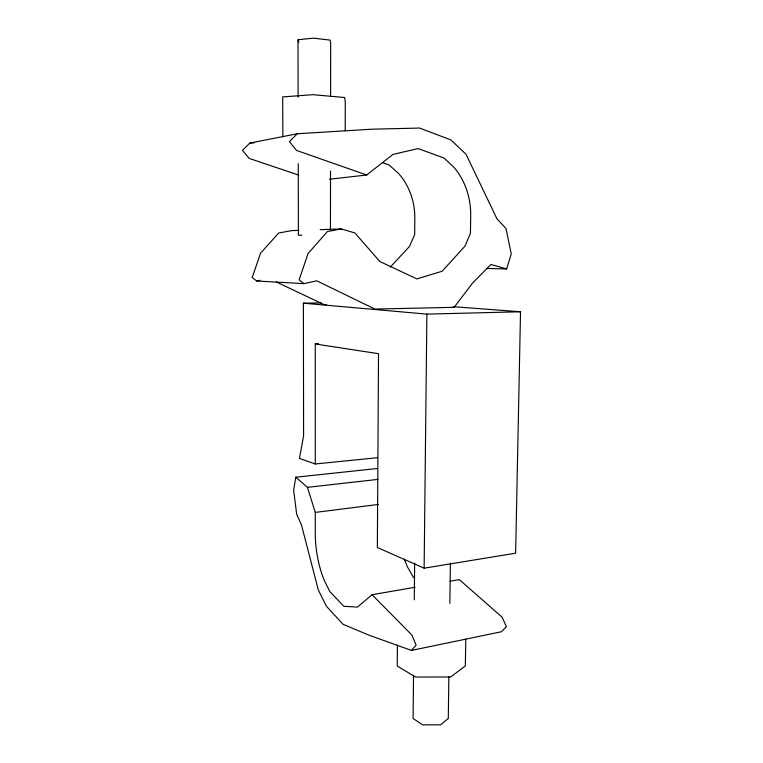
<?xml version="1.0" encoding="UTF-8"?>
<svg xmlns="http://www.w3.org/2000/svg" width="763" height="763" viewBox="0 0 763 763"><rect width="100%" height="100%" fill="white"/><g stroke="black" fill="none" stroke-linecap="round" stroke-linejoin="round"><path stroke-width="1.14" d="M330.455 230.34L330.522 171.046M330.608 96.338L330.675 43.567L330.102 40.105L313.631 38.15L297.999 39.752L298.114 97.073M345.2 130.521L345.277 102.337L344.657 97.521L312.868 94.679L282.711 96.911L282.854 136.787M397.409 645.04L397.237 666.013L415.597 677.039L450.58 677.01L465.354 665.975L465.764 639.213M413.527 675.341L413.098 718.517L422.683 724.85L440.509 724.821L448.291 718.46L448.854 676.476M414.28 599.794L414.643 563.132M453.174 306.678L520.528 311.762L515.626 553.185L424.133 568.187L426.889 314.118L303.388 303.197L303.598 435.892L299.449 458.439L315.3 463.98L377.532 457.695M449.846 603.352L450.399 563.18M377.294 468.501L295.825 477.199L293.631 490.056L296.673 514.272L301.461 524.868L318.247 589.799L326.335 606.146L343.016 624.268L369.006 635.197L411.438 650.419L501.358 631.764L506.422 626.69L502.13 617.229L459.297 579.584L449.998 581.196M486.451 268.462L506.67 268.929L511.248 253.888L505.983 228.452L496.98 218.857L466.012 154.24L450.838 139.896L419.631 128.06L372.001 129.185L297.274 133.754L249.835 143.082L242.472 150.34L249.196 158.399L298.705 175.118M411.438 650.419L416.112 645.231L412.049 635.188L372.077 594.72L357.427 607.119L343.76 606.27L329.864 591.573L324.59 581.091A61.87 28.756 82.3 0 1 315.281 533.318L315.272 512.402L307.413 487.338L295.825 477.199M390.294 267.088L409.502 246.439L414.662 234.632L414.814 218.332A60.191 51.569 86.7 0 0 398.41 173.315L388.996 164.903L382.273 162.538M297.274 133.754L289.415 141.622L296.521 150.416L366.66 175.004L393.031 154.393L418.153 148.566L443.99 158.046L453.804 167.173A65.074 54.202 88 0 1 470.704 215.815L470.437 233.402L464.972 246.134L442.197 271.218L416.836 278.934L379.879 261.509L354.862 232.934L341.376 228.948L320.174 229.653M298.962 230.369L291.895 230.598L278.724 232.982L260.574 253.192L252.21 277.494L256.683 281.003L303.846 283.636L316.807 280.832L374.862 309.063L454.138 307.327L472.535 283.121L490.905 264.484L506.67 268.929M256.683 281.003L260.011 280.307M341.376 228.948L327.441 231.513L308.118 253.45L299.125 279.821L303.846 283.636M372.077 594.72L415.11 587.252M315.272 512.402L378.372 504.448M329.511 179.229L366.66 175.004M307.413 487.338L378.095 479.374M249.835 143.082L254.546 142.776M315.3 463.98L315.253 343.979L318.82 343.836M426.889 314.118L520.528 311.762M303.388 303.197L321.051 302.882M326.364 304.551L324.008 304.599L276.32 281.957M301.938 235.166L298.4 235.176L298.257 163.73M315.253 343.979L378.524 353.689L377.361 547.529L424.133 568.187M413.498 577.515L407.843 567.586A59.104 31.273 81.5 0 1 404.333 559.145M297.999 39.752L298.81 42.356"/></g></svg>
